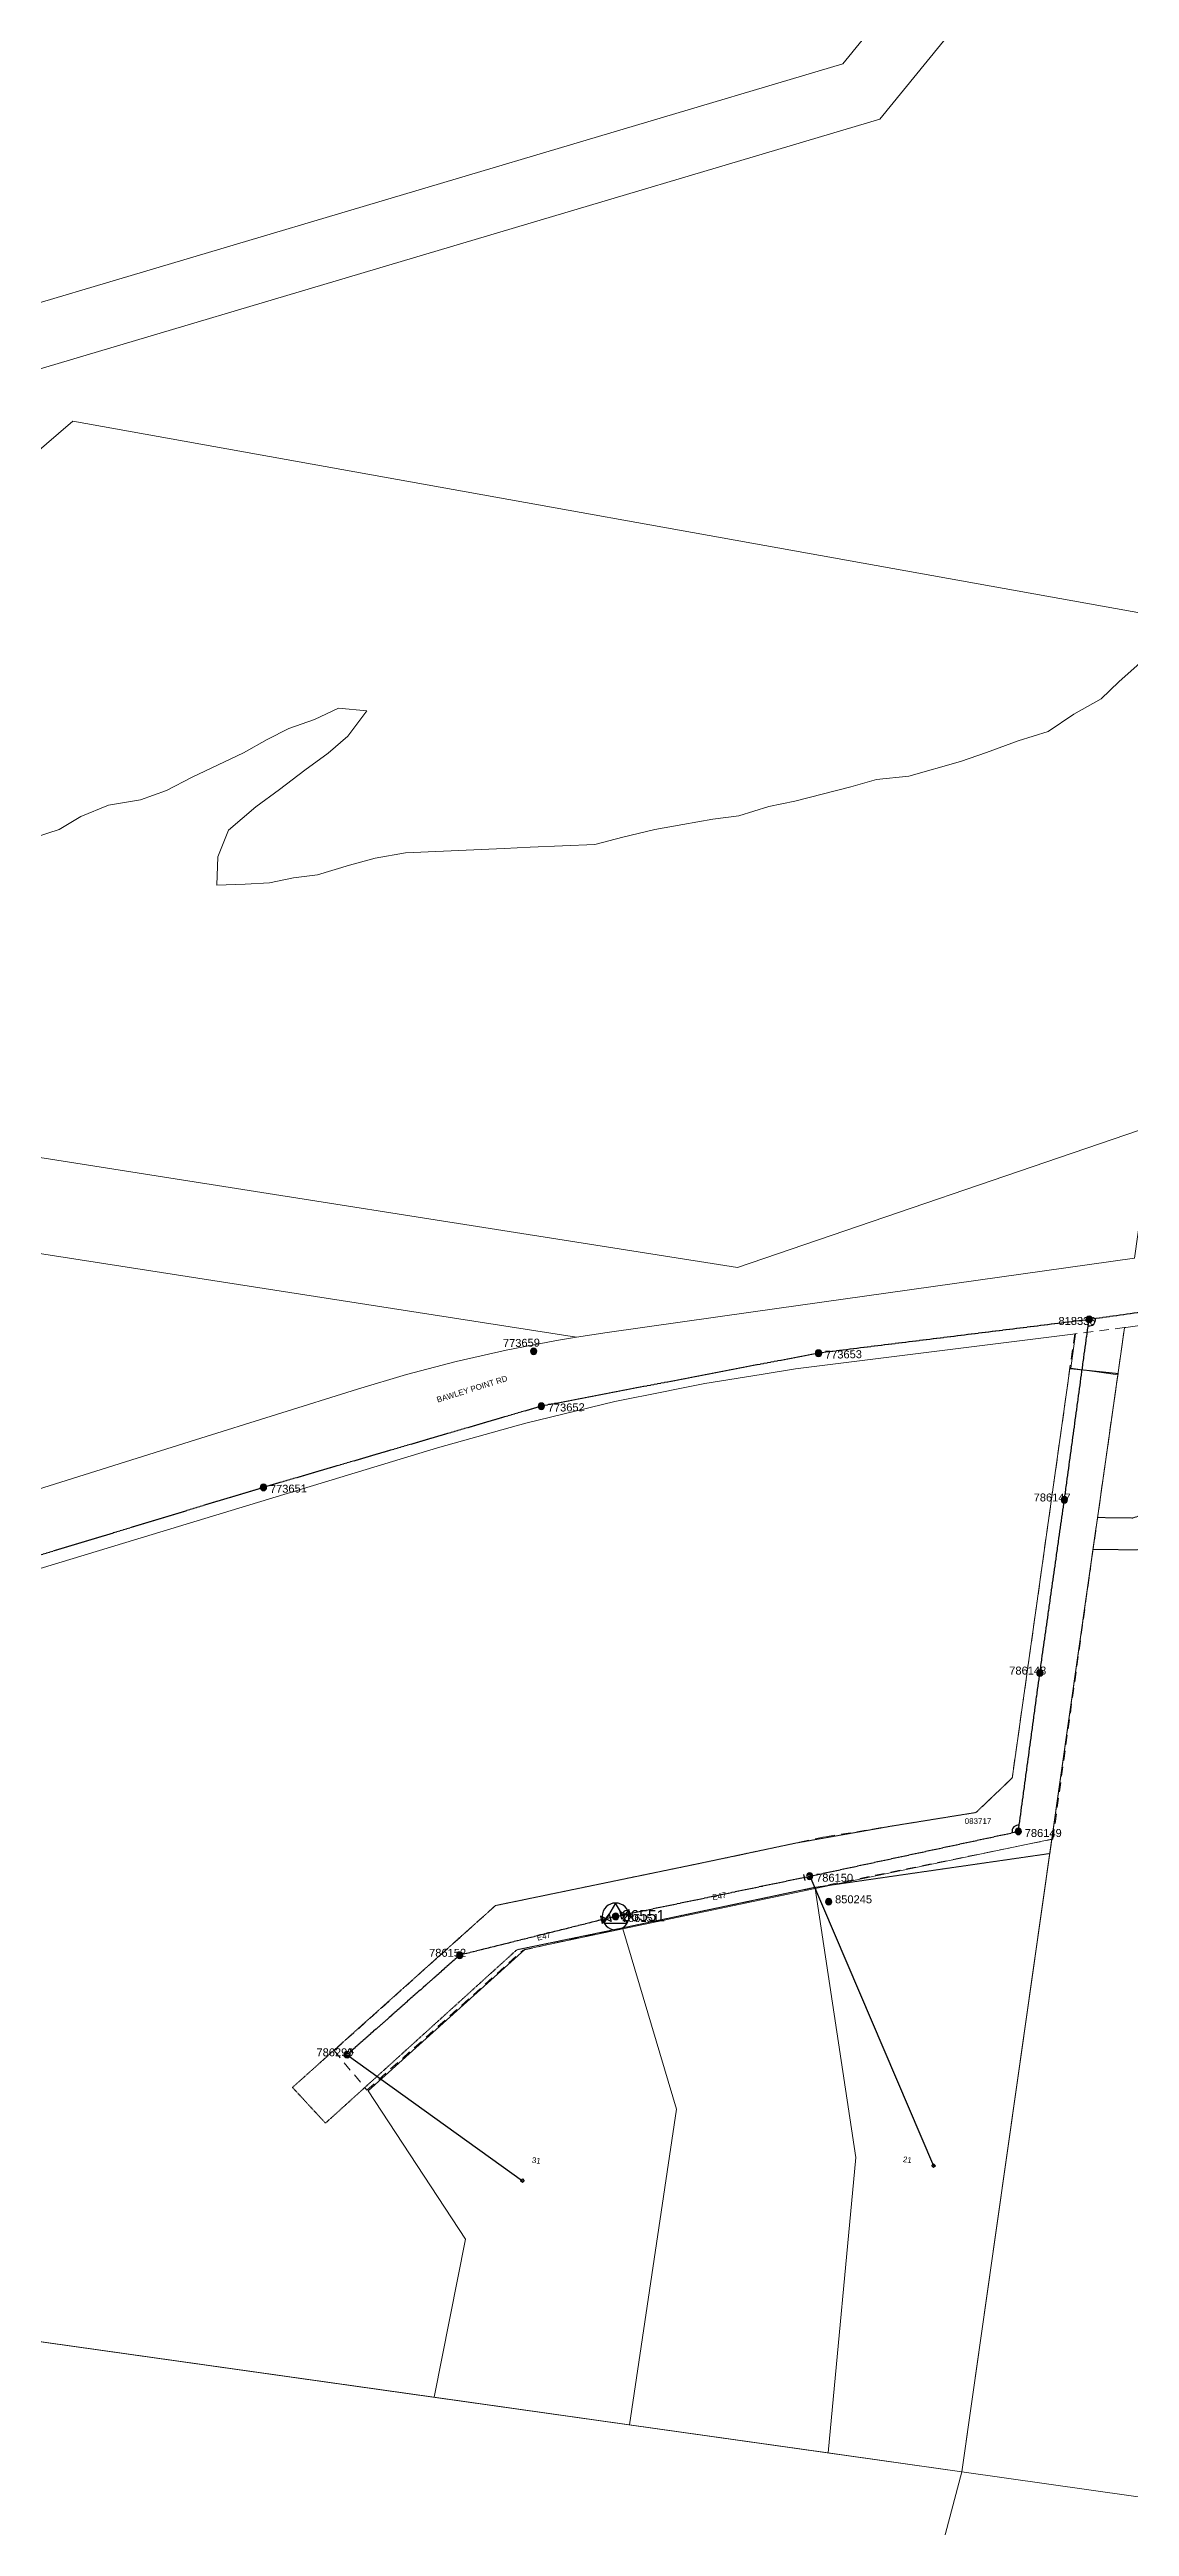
# Model space of a CAD drawing. Header units: metres. Extents: x 260053 to 263659, y 6066351 to 6070551.
# Drawn here: x 262483 to 262823, y 6067413 to 6068193 of the extents above; entities that cross this region are included whole.
import ezdxf
from ezdxf.enums import TextEntityAlignment as Align

# ---------------------------------------------------------------- set-up
doc = ezdxf.new("R2010")
doc.units = ezdxf.units.M
for name, pattern in [('Cable Exist OH', [1, 1, 0]), ('Dash', [5, 3, -2]), ('HIDDEN', [0.375, 0.25, -0.125]), ('HIDDEN2', [0.1875, 0.125, -0.0625])]:
    doc.linetypes.add(name, pattern=pattern)
doc.layers.get('0').update_dxf_attribs({"color": 6})
for name, color, linetype, lineweight in [('Cadastre Developer_SP_EXT', 9, 'Continuous', 5), ('Cadastre Land Parcels_SP_EXT', 9, 'Continuous', 5), ('Cadastre Other Property_SP_EXT', 9, 'HIDDEN', 5), ('Cadastre Roads_SP_EXT', 9, 'Continuous', 5)]:
    doc.layers.add(name, color=color, linetype=linetype, lineweight=lineweight)
for name, color, linetype in [('Equip_LV_EXT', 7, 'Continuous'), ('Mains_HV_EXT', 7, 'Continuous'), ('Mains_LV_EXT', 7, 'Continuous'), ('Services_SP_EXT', 7, 'Continuous'), ('Sub_SP_TR_HV_LV_EXT', 7, 'Continuous'), ('SupportsOH_SP_TR_HV_LV_SL_EXT', 7, 'Continuous')]:
    doc.layers.add(name, color=color, linetype=linetype)
doc.styles.add('POLE_LABEL', font='arial.ttf')
doc.styles.get("Standard").update_dxf_attribs({"font": 'arial.ttf'})

# ---------------------------------------------------------------- blocks, each defined once
blk = doc.blocks.new('SUB_POLE_EXT')
blk.add_wipeout([(0, 4.22), (0.42, 4.2), (0.83, 4.14), (1.21, 4.05), (1.62, 3.9), (1.99, 3.72), (2.35, 3.51), (2.68, 3.26), (2.99, 2.99), (3.28, 2.66), (3.52, 2.34), (3.76, 1.92), (3.9, 1.62), (4.04, 1.23), (4.18, 0.63), (4.22, 0), (4.18, -0.61), (4.06, -1.15), (3.9, -1.62), (3.58, -2.24), (3.22, -2.73), (2.97, -3.01), (2.68, -3.26), (2.36, -3.5), (2, -3.72), (1.64, -3.89), (1.25, -4.03), (0.82, -4.14), (0.42, -4.2), (0, -4.22), (-0.41, -4.2), (-0.8, -4.15), (-1.21, -4.05), (-1.62, -3.9), (-1.99, -3.73), (-2.35, -3.51), (-2.68, -3.26), (-2.96, -3.02), (-3.23, -2.72), (-3.51, -2.35), (-3.71, -2.01), (-3.91, -1.6), (-4.05, -1.21), (-4.16, -0.76), (-4.22, -0.14), (-4.21, 0.39), (-4.14, 0.83), (-4.03, 1.27), (-3.9, 1.63), (-3.71, 2.02), (-3.5, 2.37), (-3.28, 2.67), (-2.99, 2.99), (-2.68, 3.27), (-2.33, 3.52), (-1.98, 3.73), (-1.63, 3.9), (-1.2, 4.05), (-0.78, 4.15), (-0.4, 4.21)])
blk.add_line((2.16, 0.48), (2.16, 0.48, 0))
blk.add_lwpolyline([(-4.22, 0, 1), (4.22, 0, 1)], format="xyb", close=True)
blk.add_lwpolyline([(2.14, 0.52), (0, 4.22), (-3.66, -2.11), (3.66, -2.11)], close=True)
for tag, height, flags, p in [('STREET_CODE', 0.2, 9, (1.5, 0)), ('ASSET_NUM', 3.5, 8, (2, 2)), ('CONSTRUCTED_VOLTAGE', 0.2, 9, (1.5, -0.2)), ('OPERATING_VOLTAGE', 0.2, 9, (1.5, -0.6)), ('OPERATED_BY', 0.2, 9, (1.5, -0.8)), ('ORIENTATION', 0.2, 9, (1.5, -1.2)), ('OWNED_BY', 0.2, 9, (1.5, -1.4)), ('SECONDARY_VOLTAGE', 0.2, 9, (1.5, -1.6)), ('STATE', 0.2, 9, (1.5, -1.8)), ('SUBSTATION_TYPE', 0.2, 9, (1.5, -2)), ('STREETNAME', 0.2, 9, (1.5, -2.8)), ('SUBURB', 0.2, 9, (1.5, -3)), ('Z', 0.2, 1, (1.5, -3.4)), ('NO_PHASES', 0.2, 9, (1.5, -0.4)), ('MAINTAINED_BY', 0.2, 9, (1.5, -1)), ('USAGE', 0.2, 9, (1.5, -2.2)), ('LEGEND', 0.2, 9, (1.5, -2.4)), ('LOCATION', 0.2, 9, (1.5, -2.6)), ('NOTES', 0.2, 9, (1.5, -3.2))]:
    blk.add_attdef(tag, text='', height=height, dxfattribs=dict(flags=flags)).set_placement(p, align=Align.MIDDLE_LEFT)
blk = doc.blocks.new('LV_OH_LINKS_DISTFUSE_EXT')
for p, q in [((0, 0), (0.96, 0)), ((3.84, 0), (4.8, 0))]:
    blk.add_line(p, q)
blk.add_lwpolyline([(3.84, -1.2), (3.84, 1.2), (0.96, -1.2), (0.96, 1.2)], close=True)
at = {"flags": 9}
for tag, p in [('ACTUAL_STATUS', (0, 0)), ('CONSTRUCTED_VOLTAGE', (0, -0.2)), ('OPERATING_VOLTAGE', (0, -0.6)), ('ORIENTATION', (0, -0.8)), ('OWNED_BY', (0, -1)), ('STATE', (0, -1.2)), ('SWITCH_TYPE', (0, -1.4)), ('NO_PHASES', (0, -0.4)), ('USAGE', (0, -1.6)), ('NOTES', (0, -1.8))]:
    blk.add_attdef(tag, text='', height=0.2, dxfattribs=at).set_placement(p, align=Align.MIDDLE_LEFT)
at = {"flags": 1}
blk.add_attdef('Z', (0, 0), '', height=0.2, dxfattribs=at)
blk = doc.blocks.new('CCP_EXT')
blk.add_wipeout([(0, 0.57), (0.57, 0), (0, -0.57), (-0.57, 0)])
blk.add_lwpolyline([(-0.57, 0), (0, 0.57), (0.57, 0), (0, -0.57), (-0.57, 0)])
at = {"flags": 1}
blk.add_attdef('Z', (0, 0), '', height=0.2, dxfattribs=at)
at = {"flags": 9}
for tag, p in [('CCP_TYPE', (0, 0)), ('CONSTRUCTED_VOLTAGE', (0, -0.2)), ('OPERATING_VOLTAGE', (0, -0.6)), ('ORIENTATION', (0, -0.8)), ('OWNED_BY', (0, -1)), ('STATE', (0, -1.8)), ('NO_PHASES', (0, -0.4)), ('USAGE', (0, -1.2)), ('LEGEND', (0, -1.4)), ('LIFE_SUPPORT', (0, -1.6)), ('NOTES', (0, -2))]:
    blk.add_attdef(tag, text='', height=0.2, dxfattribs=at).set_placement(p, align=Align.MIDDLE_LEFT)
blk = doc.blocks.new('POLE_EXT')
blk.add_hatch(color=256).paths.add_polyline_path([(-1, 0, 1), (1, 0, 1)])
blk.add_lwpolyline([(-1, 0, 1), (1, 0, 1)], format="xyb", close=True)
for tag, height, flags, p in [('pNumber', 2.5, 8, (-17.84, 2.07)), ('OWNED_BY', 0.2, 9, (1.35, -0.4)), ('SPECIAL_USE', 0.2, 9, (1.35, -0.8)), ('STATE', 0.2, 9, (1.35, -1)), ('cLV', 0.2, 9, (1.35, -1.4)), ('hDepth', 0.2, 9, (1.35, -1.6)), ('hDia', 0.2, 9, (1.35, -1.8)), ('cHV', 0.2, 9, (1.35, -2)), ('cLinedev', 0.2, 9, (1.35, -3.4)), ('pExisting', 0.2, 9, (1.35, -3.8)), ('pFooting', 0.2, 9, (1.35, -4.4)), ('pNew', 0.2, 9, (1.35, -4.6)), ('pRelocate', 0.2, 9, (1.35, -5)), ('pRemove', 0.2, 9, (1.35, -5.2)), ('pReplace', 0.2, 9, (1.35, -5.4)), ('pStay', 0.2, 9, (1.35, -5.6)), ('pType', 0.2, 9, (1.35, -5.8)), ('cspan', 0.2, 9, (1.35, -6)), ('STREETNAME', 0.2, 9, (1.35, -6.2)), ('SUBURB', 0.2, 9, (1.35, -6.4)), ('OPERATED_BY', 0.2, 9, (1.36, -7.01)), ('PARENT', 0.2, 9, (1.35, -0.6)), ('USAGE', 0.2, 9, (1.35, -1.2)), ('LBRACKET', 0.2, 9, (1.35, -2.2)), ('LExisting', 0.2, 9, (1.35, -2.4)), ('LANTNUMBER', 0.2, 9, (1.35, -2.6)), ('LOther', 0.2, 9, (1.35, -2.8)), ('LRemove', 0.2, 9, (1.35, -3)), ('LEGEND', 0.2, 9, (1.35, -3.2)), ('LOCATION', 0.2, 9, (1.35, -3.6)), ('PFNUMBER', 0.2, 9, (1.35, -4)), ('NEWPFNUMBER', 0.2, 9, (1.35, -4.2)), ('NOTES', 0.2, 9, (1.35, -6.6)), ('MAINTAINED_BY', 0.2, 9, (1.36, -6.81))]:
    blk.add_attdef(tag, text='', height=height, dxfattribs=dict(flags=flags)).set_placement(p, align=Align.MIDDLE_LEFT)
at = {"style": 'POLE_LABEL'}
for tag, height, flags, p in [('STRUCTURE_PLANT_NUMBER', 0.2, 9, (1.35, 0.03)), ('ASSET_NUM', 2.5, 8, (2, 2)), ('STREET_CODE', 0.2, 9, (1.35, -0.2))]:
    blk.add_attdef(tag, text='', height=height, dxfattribs=dict(at, flags=flags)).set_placement(p, align=Align.MIDDLE_LEFT)
at = {"flags": 1}
blk.add_attdef('Z', (1.35, -7.33), '', height=0.2, dxfattribs=at)
blk = doc.blocks.new('End Shackle_EXT')
blk.add_wipeout([(0, 0.25), (1.81, 0.25), (1.82, -0.25), (0, -0.25)])
blk.add_line((1.81, -1), (1.81, 1))
at = {"flags": 1}
blk.add_attdef('Z', (0, 0), '', height=0.2, dxfattribs=at)
at = {"flags": 9}
for tag, p in [('CONNECTOR_TYPE', (0, 0)), ('CONSTRUCTED_VOLTAGE', (0, -0.2)), ('OPERATING_VOLTAGE', (0, -0.6)), ('ORIENTATION', (0, -0.8)), ('OWNED_BY', (0, -1)), ('STATE', (0, -1.2)), ('NO_PHASES', (0, -0.4)), ('USAGE', (0, -1.4)), ('NOTES', (0, -1.6))]:
    blk.add_attdef(tag, text='', height=0.2, dxfattribs=at).set_placement(p, align=Align.MIDDLE_LEFT)

msp = doc.modelspace()

# ---------------------------------------------------------------- linework, layer by layer
at = {"layer": 'Cadastre Land Parcels_SP_EXT', "linetype": 'Continuous'}
for points in [[(261681.31, 6067997.49), (261857.34, 6067928.95), (261925.81, 6067923.13), (262014.3, 6067930.49), (262045.73, 6067921.88), (262162, 6067929.74), (262244.21, 6067917.92), (262279.81, 6067925.85), (262372.66, 6068028.05), (262372.66, 6068028.05), (262455.89, 6068106.24), (262732.71, 6068188.57), (262812.65, 6068286.56), (261332.57, 6068478.32)], [(262827.87, 6068015.39), (262490.27, 6068076.09), (262264.12, 6067881.51)], [(262474.61, 6067943.84), (262485.89, 6067947.52), (262492.71, 6067951.63), (262501.45, 6067955.2), (262511.55, 6067956.91), (262519.68, 6067959.81), (262527.77, 6067963.98), (262543.96, 6067971.69), (262551.41, 6067975.83), (262558.24, 6067979.31), (262566.38, 6067982.21), (262573.86, 6067985.72), (262582.8, 6067984.84), (262576.78, 6067976.95), (262570.66, 6067971.59), (262563.27, 6067966.18), (262555.27, 6067960.1), (262547.88, 6067954.69), (262539.3, 6067947.32), (262535.86, 6067938.9), (262535.62, 6067929.99), (262544.5, 6067930.38), (262552.11, 6067930.71), (262559.67, 6067932.32), (262567.26, 6067933.28), (262577.3, 6067936.27), (262585.46, 6067938.54), (262594.93, 6067940.22), (262626.02, 6067941.59), (262634.27, 6067941.95), (262654.57, 6067942.84), (262663.37, 6067945.14), (262673.44, 6067947.49), (262682.27, 6067949.15), (262691.73, 6067950.84), (262699.95, 6067951.83), (262709.36, 6067954.79), (262717.55, 6067956.42), (262735.15, 6067961.01), (262743.32, 6067963.28), (262753.44, 6067964.36), (262769.77, 6067968.89), (262777.91, 6067971.79), (262787.92, 6067975.42), (262797.33, 6067978.37), (262805.36, 6067983.81), (262814.04, 6067988.65), (262819.53, 6067993.97), (262826.26, 6068000)], [(262410.95, 6067718.4), (262528.9, 6067755.43), (262579.82, 6067771.42), (262579.84, 6067771.42), (262579.86, 6067771.43), (262595.33, 6067776.01), (262610.95, 6067780.09), (262626.68, 6067783.67), (262642.53, 6067786.73), (262648.79, 6067787.73), (262468.29, 6067815.82)], [(263014.17, 6067818.36), (262821.73, 6067790.81), (262821.37, 6067790.76), (262821.37, 6067790.73), (262815.37, 6067748.54), (262815.36, 6067748.49), (262812.53, 6067728.57), (262812.47, 6067728.15), (262770.19, 6067430.64), (263012.94, 6067396.2)], [(262532.28, 6066532.69), (262770.19, 6067430.64), (261983.36, 6067541.59), (261978.36, 6067542.29), (262012.14, 6067442.72), (262303.23, 6067274.74)], [(263012.94, 6067396.2), (262770.19, 6067430.64), (262532.28, 6066532.69)]]:
    msp.add_lwpolyline(points, dxfattribs=at)
for points in [[(262910.34, 6068274.54), (262900.89, 6068275.88), (262877.95, 6068279.16), (262835.98, 6068285.15), (262811.4, 6068253.38), (262744.32, 6068171.15), (262466.14, 6068088.42), (262386.94, 6068014.01), (262290.35, 6067907.69), (262244.99, 6067897.6), (262161.25, 6067909.64), (262077.42, 6067903.97), (262118.11, 6067867.73), (262140.38, 6067894.6), (262264.12, 6067881.51), (262490.27, 6068076.09), (262827.87, 6068015.39), (262910.34, 6068274.54)], [(262467.86, 6067846.22), (262317.97, 6067819.28), (262229.48, 6067768.56), (262244.02, 6067755.61), (262245.99, 6067753.86), (262246.01, 6067753.84), (262246.03, 6067753.83), (262250.47, 6067750.01), (262253.3, 6067747.73), (262328.46, 6067790.69), (262468.29, 6067815.82), (262648.79, 6067787.73), (262658.46, 6067789.27), (262704.49, 6067795.73), (262824.47, 6067812.58), (262830.41, 6067854.37), (262699.48, 6067809.72), (262467.86, 6067846.22)], [(262798.49, 6067629.79), (262723.97, 6067614.19), (262736.77, 6067529.55), (262728.07, 6067436.58), (262770.19, 6067430.65), (262798.49, 6067629.79)]]:
    msp.add_lwpolyline(points, close=True, dxfattribs=at)
at = {"layer": 'Cadastre Other Property_SP_EXT', "linetype": 'HIDDEN2'}
msp.add_lwpolyline([(263069.67, 6067790.14), (263065.74, 6067799.5), (263011.24, 6067786.94), (262823.86, 6067730.83), (262812.87, 6067730.97), (262811.44, 6067720.93), (262825.29, 6067720.82), (263013.8, 6067777.27), (263069.67, 6067790.14)], close=True, dxfattribs=at)
at = {"layer": 'Cadastre Roads_SP_EXT', "linetype": 'Continuous'}
msp.add_lwpolyline([(262920.42, 6068394.25), (262916.36, 6068421.92), (262828.73, 6068308.69), (262812.65, 6068286.56), (262732.71, 6068188.57), (262455.89, 6068106.24), (262372.66, 6068028.05), (262279.81, 6067925.85), (262244.21, 6067917.92), (262162, 6067929.74), (262045.73, 6067921.88), (262059.24, 6067914.24), (262077.42, 6067903.97), (262161.25, 6067909.64), (262244.99, 6067897.6), (262290.35, 6067907.69), (262386.94, 6068014.01), (262466.14, 6068088.42), (262744.32, 6068171.15), (262811.4, 6068253.38), (262835.98, 6068285.15), (262920.42, 6068394.25)], close=True, dxfattribs=at)
for points in [[(262210.74, 6067758.46), (262234.33, 6067737.45), (262235.64, 6067736.28), (262291.8, 6067682.18), (262354.43, 6067676.85), (262605.06, 6067752.87), (262627.95, 6067759.33), (262632.85, 6067760.72), (262660.92, 6067767.49), (262676.75, 6067770.67), (262679.27, 6067771.17), (262689.24, 6067773.17), (262706.95, 6067776.03), (262717.75, 6067777.77), (262717.77, 6067777.77), (262805.94, 6067788.83), (262804.46, 6067778.01), (262819.26, 6067775.89), (262821.37, 6067790.73), (262821.37, 6067790.76), (262821.73, 6067790.81), (263014.17, 6067818.36)], [(262824.47, 6067812.58), (262704.49, 6067795.73), (262658.46, 6067789.27), (262648.79, 6067787.73), (262642.53, 6067786.73), (262626.68, 6067783.67), (262610.95, 6067780.09), (262595.33, 6067776.01), (262579.86, 6067771.43), (262579.84, 6067771.42), (262579.82, 6067771.42), (262528.9, 6067755.43), (262410.95, 6067718.4)]]:
    msp.add_lwpolyline(points, dxfattribs=at)
at = {"layer": 'Mains_HV_EXT', "linetype": 'Cable Exist OH'}
for points in [[(263098.3, 6067806.61), (263059.59, 6067819.72), (263016.42, 6067822.64), (262961.86, 6067814.86), (262887.43, 6067804.26), (262810.29, 6067793.29)], [(262810.29, 6067793.29), (262810.23, 6067793.28), (262725.02, 6067782.71), (262637.74, 6067766.02), (262550.26, 6067740.46), (262462.69, 6067713.89), (262354.55, 6067680.83), (262293.55, 6067686.05)], [(262787.94, 6067632.19), (262794.71, 6067682.06), (262802.45, 6067736.68), (262810.07, 6067792.49), (262810.22, 6067793.35)]]:
    msp.add_lwpolyline(points, dxfattribs=at)
at = {"layer": 'Mains_HV_EXT', "linetype": 'Continuous'}
for points in [[(262809.94, 6067791.3, 0.504046), (262812.21, 6067793.58)], [(262788.26, 6067634.16, 0.516505), (262785.97, 6067631.83)]]:
    msp.add_lwpolyline(points, format="xyb", dxfattribs=at)

# ---------------------------------------------------------------- block references
at = {"layer": 'Sub_SP_TR_HV_LV_EXT'}
ref = msp.add_blockref('SUB_POLE_EXT', (262661.12, 6067605.43), dxfattribs=at)
ref.add_attrib('ASSET_NUM', '26551', dxfattribs={"layer": '0', "height": 3.5}).set_placement((262663.12, 6067605.68), align=Align.MIDDLE_LEFT)
at = {"layer": 'SupportsOH_SP_TR_HV_LV_SL_EXT'}
ref = msp.add_blockref('POLE_EXT', (262810.22, 6067793.35), dxfattribs=at)
ref.add_attrib('ASSET_NUM', '818336', dxfattribs={"layer": '0', "height": 2.5, "style": 'POLE_LABEL'}).set_placement((262812.22, 6067794.1), align=Align.TOP_RIGHT)
ref = msp.add_blockref('POLE_EXT', (262635.34, 6067783.3), dxfattribs=at)
ref.add_attrib('ASSET_NUM', '773659', dxfattribs={"layer": '0', "height": 2.5, "rotation": 1, "style": 'POLE_LABEL'}).set_placement((262637.34, 6067784.05), align=Align.BOTTOM_RIGHT)
ref = msp.add_blockref('POLE_EXT', (262725.02, 6067782.71), dxfattribs=at)
ref.add_attrib('ASSET_NUM', '773653', dxfattribs={"layer": '0', "height": 2.5, "rotation": 1, "style": 'POLE_LABEL'}).set_placement((262727.02, 6067783.46), align=Align.TOP_LEFT)
ref = msp.add_blockref('POLE_EXT', (262637.74, 6067766.02), dxfattribs=at)
ref.add_attrib('ASSET_NUM', '773652', dxfattribs={"layer": '0', "height": 2.5, "rotation": 1, "style": 'POLE_LABEL'}).set_placement((262639.74, 6067766.77), align=Align.TOP_LEFT)
ref = msp.add_blockref('POLE_EXT', (262550.26, 6067740.46), dxfattribs=at)
ref.add_attrib('ASSET_NUM', '773651', dxfattribs={"layer": '0', "height": 2.5, "rotation": 1, "style": 'POLE_LABEL'}).set_placement((262552.26, 6067741.21), align=Align.TOP_LEFT)
ref = msp.add_blockref('POLE_EXT', (262802.4, 6067736.54), dxfattribs=at)
ref.add_attrib('ASSET_NUM', '786147', dxfattribs={"layer": '0', "height": 2.5, "style": 'POLE_LABEL'}).set_placement((262804.4, 6067737.29), align=Align.MIDDLE_RIGHT)
ref = msp.add_blockref('POLE_EXT', (262794.71, 6067682.06), dxfattribs=at)
ref.add_attrib('ASSET_NUM', '786148', dxfattribs={"layer": '0', "height": 2.5, "style": 'POLE_LABEL'}).set_placement((262796.71, 6067682.81), align=Align.MIDDLE_RIGHT)
ref = msp.add_blockref('POLE_EXT', (262787.94, 6067632.19), dxfattribs=at)
ref.add_attrib('ASSET_NUM', '786149', dxfattribs={"layer": '0', "height": 2.5, "style": 'POLE_LABEL'}).set_placement((262789.94, 6067632.94), align=Align.TOP_LEFT)
ref = msp.add_blockref('POLE_EXT', (262722.25, 6067618.1), dxfattribs=at)
ref.add_attrib('ASSET_NUM', '786150', dxfattribs={"layer": '0', "height": 2.5, "style": 'POLE_LABEL'}).set_placement((262724.25, 6067618.85), align=Align.TOP_LEFT)
ref = msp.add_blockref('POLE_EXT', (262728.22, 6067610.07), dxfattribs=at)
ref.add_attrib('ASSET_NUM', '850245', dxfattribs={"layer": '0', "height": 2.5, "style": 'POLE_LABEL'}).set_placement((262730.22, 6067610.82), align=Align.MIDDLE_LEFT)
ref = msp.add_blockref('POLE_EXT', (262612.06, 6067593.23), dxfattribs=at)
ref.add_attrib('ASSET_NUM', '786152', dxfattribs={"layer": '0', "height": 2.5, "style": 'POLE_LABEL'}).set_placement((262614.06, 6067593.98), align=Align.MIDDLE_RIGHT)
ref = msp.add_blockref('POLE_EXT', (262576.6, 6067561.91), dxfattribs=at)
ref.add_attrib('ASSET_NUM', '786299', dxfattribs={"layer": '0', "height": 2.5, "style": 'POLE_LABEL'}).set_placement((262578.6, 6067562.66), align=Align.MIDDLE_RIGHT)

# ---------------------------------------------------------------- texts
at = {"layer": 'Cadastre Land Parcels_SP_EXT'}
for s, rotation, p in [('31', 352.55756, (262634.69, 6067527.89)), ('21', 352.17094, (262751.5, 6067528.15))]:
    msp.add_text(s, height=1.8, rotation=rotation, dxfattribs=at).set_placement(p)
at = {"layer": 'Cadastre Other Property_SP_EXT'}
msp.add_text('083717', height=1.8, dxfattribs=at).set_placement((262771.04, 6067634.54))
at = {"layer": 'Cadastre Roads_SP_EXT'}
msp.add_text('BAWLEY POINT RD', height=1.8, rotation=17.27151, dxfattribs=at).set_placement((262605.12, 6067767.14))
at = {"layer": 'Mains_LV_EXT'}
for rotation, p in [(11.70951, (262691.77, 6067610.49)), (13.97094, (262636.56, 6067597.78))]:
    msp.add_text('E47', height=1.8, rotation=rotation, dxfattribs=at).set_placement(p)

# ---------------------------------------------------------------- next in the draw order: linework, layer by layer
at = {"layer": 'Cadastre Developer_SP_EXT', "linetype": 'Dash'}
msp.add_lwpolyline([(262805.69, 6067788.79), (262786.02, 6067649.04), (262774.59, 6067638.14), (262726.9, 6067630.46), (262701.18, 6067624.92), (262623.31, 6067608.85), (262572.49, 6067563.21), (262582.85, 6067550.75), (262632.01, 6067594.81), (262661.98, 6067601.53), (262723.29, 6067614.39), (262798.8, 6067629.77), (262812.47, 6067728.15), (262812.53, 6067728.57), (262815.36, 6067748.49), (262815.37, 6067748.54), (262820.75, 6067786.41), (262821.37, 6067790.73), (262821.37, 6067790.76), (262805.69, 6067788.79)], close=True, dxfattribs=at)
at = {"layer": 'Cadastre Land Parcels_SP_EXT', "linetype": 'Continuous'}
msp.add_lwpolyline([(262003.27, 6067538.78), (262604, 6067454.08), (262613.83, 6067503.89), (262583.24, 6067550.5), (262632.56, 6067595.05), (262663.36, 6067601.5), (262723.97, 6067614.19), (262798.49, 6067629.79), (262812.47, 6067728.15), (262812.47, 6067728.15), (262812.53, 6067728.57), (262815.36, 6067748.49), (262815.37, 6067748.54), (262819.26, 6067775.89), (262804.46, 6067778.01), (262805.94, 6067788.83), (262717.77, 6067777.77), (262717.75, 6067777.77), (262706.95, 6067776.03), (262689.24, 6067773.17), (262679.27, 6067771.17), (262676.75, 6067770.67), (262660.92, 6067767.49), (262632.85, 6067760.72), (262627.95, 6067759.33), (262605.06, 6067752.87), (262354.43, 6067676.85)], dxfattribs=at)
for points in [[(262736.77, 6067529.55), (262723.97, 6067614.19), (262663.36, 6067601.5), (262680.31, 6067544.78), (262665.52, 6067445.4), (262728.07, 6067436.58), (262736.77, 6067529.55)], [(262680.31, 6067544.78), (262663.36, 6067601.5), (262632.56, 6067595.05), (262583.24, 6067550.5), (262613.83, 6067503.89), (262604, 6067454.08), (262665.52, 6067445.4), (262680.31, 6067544.78)]]:
    msp.add_lwpolyline(points, close=True, dxfattribs=at)
at = {"layer": 'Cadastre Other Property_SP_EXT', "linetype": 'HIDDEN2'}
msp.add_lwpolyline([(262569.78, 6067540.37), (262630.01, 6067594.92), (262661.98, 6067601.53), (262723.35, 6067614.48), (262797.85, 6067625.23), (262819.31, 6067776.29), (262804.15, 6067777.86), (262786.02, 6067649.04), (262774.59, 6067638.14), (262747.95, 6067633.85), (262717.79, 6067628.5), (262687.15, 6067622.03), (262623.31, 6067608.85), (262559.4, 6067551.61), (262569.78, 6067540.37)], close=True, dxfattribs=at)

# ---------------------------------------------------------------- next in the draw order: block references
at = {"layer": 'Equip_LV_EXT'}
for p, rotation in [((262660.34, 6067605.22), 193.2562251417244), ((262661.87, 6067605.55), 13.40750821148102)]:
    msp.add_blockref('LV_OH_LINKS_DISTFUSE_EXT', p, dxfattribs=dict(at, rotation=rotation))
at = {"layer": 'SupportsOH_SP_TR_HV_LV_SL_EXT'}
ref = msp.add_blockref('POLE_EXT', (262661.12, 6067605.43), dxfattribs=at)
ref.add_attrib('ASSET_NUM', '786151', dxfattribs={"layer": '0', "height": 2.5, "style": 'POLE_LABEL'}).set_placement((262663.12, 6067606.18), align=Align.TOP_LEFT)

# ---------------------------------------------------------------- next in the draw order: block references
at = {"layer": 'Services_SP_EXT'}
for p in [(262761.23, 6067526.95), (262631.78, 6067522.26)]:
    msp.add_blockref('CCP_EXT', p, dxfattribs=at)

# ---------------------------------------------------------------- next in the draw order: linework, layer by layer
for points in [[(262722.25, 6067618.1), (262761.23, 6067526.95)], [(262576.6, 6067561.91), (262631.78, 6067522.26)]]:
    msp.add_lwpolyline(points, dxfattribs=at)

# ---------------------------------------------------------------- next in the draw order: block references
at = {"layer": 'Mains_LV_EXT'}
for p, rotation in [((262722.25, 6067618.1), 192.8432961181104), ((262576.6, 6067561.91), 41.28090161577718)]:
    msp.add_blockref('End Shackle_EXT', p, dxfattribs=dict(at, rotation=rotation))

# ---------------------------------------------------------------- next in the draw order: linework, layer by layer
at = {"layer": 'Mains_HV_EXT', "linetype": 'Cable Exist OH'}
msp.add_lwpolyline([(262661.12, 6067605.43), (262722.22, 6067618.09), (262787.94, 6067632.19)], dxfattribs=at)
at = {"layer": 'Mains_LV_EXT', "linetype": 'Cable Exist OH'}
for points in [[(262661.12, 6067605.43), (262722.25, 6067618.1)], [(262661.12, 6067605.43), (262612.06, 6067593.23), (262576.6, 6067561.91)]]:
    msp.add_lwpolyline(points, dxfattribs=at)

doc.saveas('drawing.dxf')
